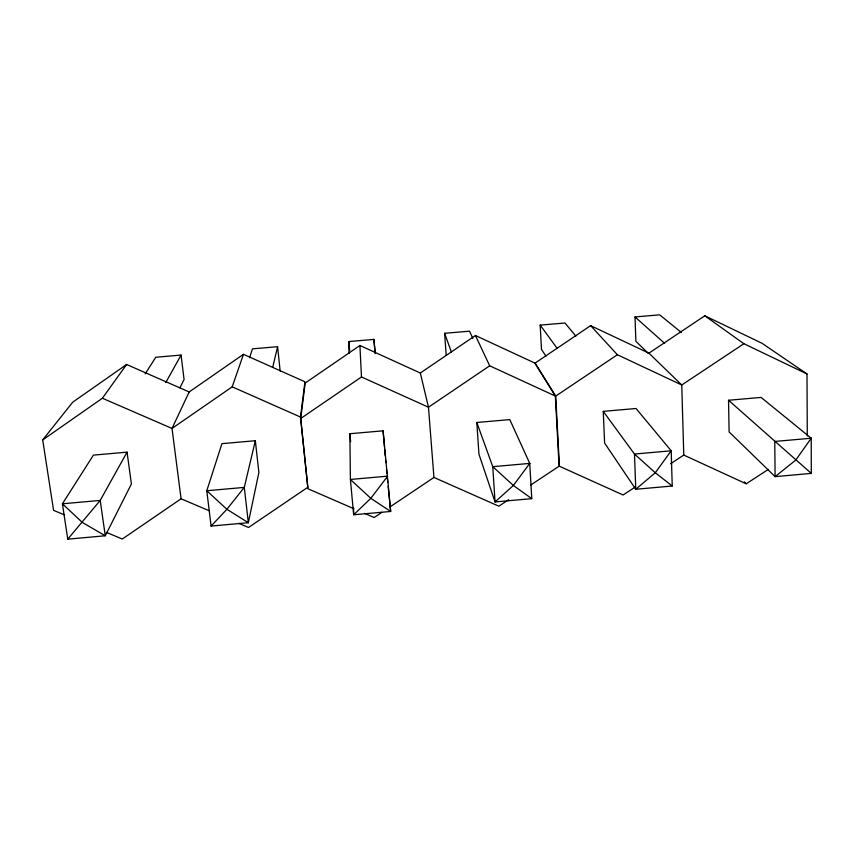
<?xml version="1.0" encoding="UTF-8"?>
<svg xmlns="http://www.w3.org/2000/svg" width="854" height="854" viewBox="0 0 854 854"><rect width="100%" height="100%" fill="white"/><g stroke="black" fill="none" stroke-linecap="round" stroke-linejoin="round"><path stroke-width="1.28" d="M353.716 508.642L307.984 488.776L300.747 418.471L305.177 383.051L359.908 345.496L420.328 373.017L428.473 407.219L433.939 477.45L389.67 507.137M238.714 523.31L248.525 527.484L307.771 487.324L300.491 417.051L304.942 381.791L243.465 354.314L189.182 391.954L172.017 428.441L181.08 498.789L209.283 510.788M255.335 440.717L244.287 487.399L248.343 522.712L211.098 526.075L206.785 490.74L221.933 443.653L255.335 440.717L258.879 472.508L248.343 522.712L226.886 509.283L206.785 490.74L244.287 487.399L226.886 509.283L211.098 526.075M272.736 367.252L277.593 346.703L252.442 348.848L249.592 357.719M64.605 514.941L53.567 510.329L42.7 439.906L102.384 398.242L172.017 428.441L232.192 386.841L243.465 354.314M179.895 387.823L184.08 379.528L181.059 355.083L155.78 357.25L145.169 373.892M127.054 452.161L100.206 500.423L67.754 539.152L62.417 503.785L93.428 455.118L127.054 452.161L131.399 483.983L105.277 535.778L67.754 539.152M165.783 382.539L181.059 355.083M102.384 398.242L126.605 364.477L189.182 391.954M42.7 439.906L72.729 402.181L126.605 364.477M181.08 498.789L122.303 539.023L106.344 532.362M300.747 418.471L361.477 376.966L359.908 345.496M420.328 373.017L475.454 335.515L534.807 363.035L555.356 396.042L559.092 466.199L530.622 485.104M555.356 396.042L489.673 365.8L428.473 407.219L361.477 376.966M670.539 463.775L683.776 455.065L681.759 384.994L648.923 353.161L590.626 325.652L535.127 363.078L555.708 396.096L559.434 466.241L623.11 495L635.237 487.015M381.919 512.325L374.169 517.524L364.541 513.339M555.708 396.096L617.378 354.752L681.759 384.994L743.887 343.724L806.998 373.956L807.276 436.031M648.923 353.161L704.796 315.788L762.056 343.297L806.998 373.956M508.717 499.654L498.864 506.198L433.939 477.45M683.776 455.065L746.215 483.812L768.429 469.326M811.3 473.394L775.101 476.639L729.113 431.932L728.537 400.259L761.095 397.42L811.215 438.23L811.3 473.394L728.537 400.259M672.237 486.011L635.782 489.267L604.611 443.066L603.255 411.361L636.038 408.5L671.191 450.795L672.237 486.011L655.296 472.742L634.479 454.05L603.255 411.361M531.775 498.661L495.042 501.949L478.945 454.221L476.81 422.484L509.795 419.602L529.747 463.402L531.775 498.661L513.382 485.467L492.758 466.679L476.81 422.484M349.884 433.725L383.094 430.832L390.673 511.461L353.673 514.77L350.396 479.457L349.884 433.725L350.62 441.699M545.962 356.118L541.5 349.499L540.176 325.118L564.974 323.015L575.874 336.124M648.25 353.321L635.878 341.301L635.013 316.941L659.683 314.848L681.407 332.537M348.976 353.428L348.848 341.557L373.892 339.422L375.205 352.51M446.194 355.125L444.614 333.295L469.529 331.181L472.838 338.43M232.192 386.841L300.491 417.051M704.796 315.788L743.887 343.724M635.013 316.941L664.636 343.329M744.389 481.88L746.215 483.812M590.626 325.652L617.378 354.752M540.176 325.118L557.214 348.411M475.454 335.515L489.673 365.8M444.614 333.295L451.371 352.008M277.593 346.703L280.165 371.127M386.467 469.198L386.862 473.159M387.257 477.119L387.791 482.403M388.175 486.364L390.673 511.461L370.807 498.341L350.396 479.457L387.663 476.158L370.807 498.341L353.673 514.77L353.556 508.109M348.848 341.557L349.66 350.546M383.094 430.832L384.449 446.706M384.684 449.353L385.25 455.972M385.592 459.943L385.816 462.59M373.892 339.422L375.098 353.556M811.215 438.23L795.789 460.05L775.101 476.639L774.77 441.454L811.215 438.23M671.191 450.795L655.296 472.742L635.782 489.267L634.479 454.05L671.191 450.795M529.747 463.402L513.382 485.467L495.042 501.949L492.758 466.679L529.747 463.402M100.206 500.423L62.417 503.785L82.294 522.424L105.277 535.778L100.206 500.423"/></g></svg>
